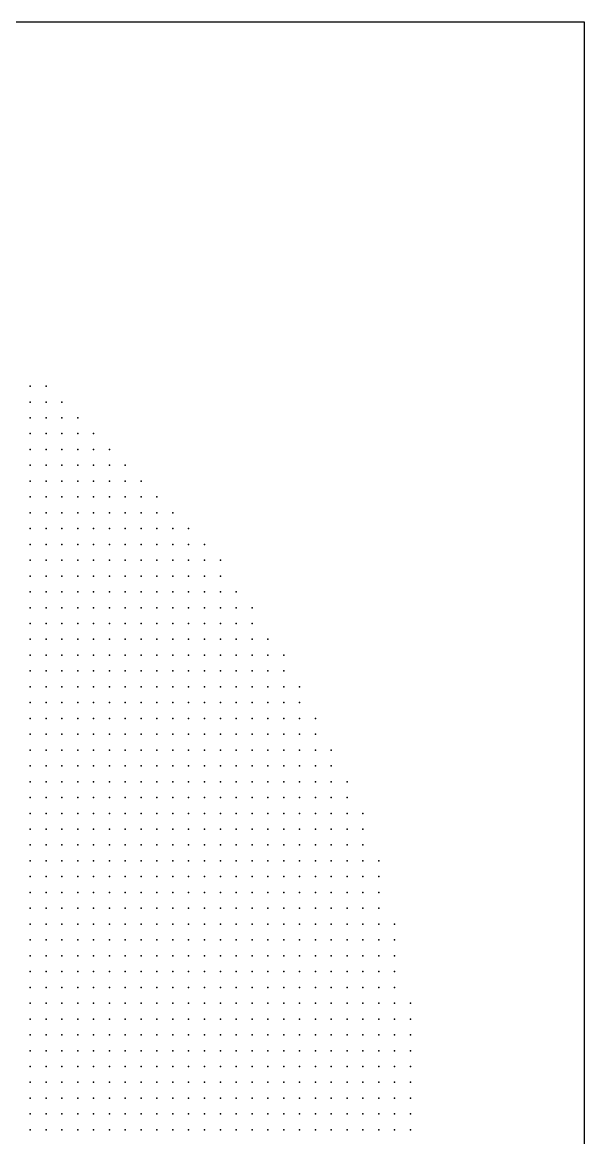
# Model space of a CAD drawing. Header units: millimetres. Extents: x 2848 to 6961, y 1568 to 7914.
# Drawn here: x 4152.8 to 4188.3, y 1649.8 to 1720.3 of the extents above; entities that cross this region are included whole.
import ezdxf

# ---------------------------------------------------------------- set-up
doc = ezdxf.new("R2010")
doc.units = ezdxf.units.MM
doc.header["$PDSIZE"] = -2

msp = doc.modelspace()

# ---------------------------------------------------------------- linework, layer by layer
msp.add_lwpolyline([(4048.282, 1580.289), (4188.282, 1580.289), (4188.282, 1720.289), (4048.282, 1720.289)], close=True)
at = {"color": 20, "true_color": 0xf03f37}
for p in [(4153.282, 1697.289), (4154.282, 1697.289), (4153.282, 1696.289), (4154.282, 1696.289), (4155.282, 1696.289), (4153.282, 1695.289), (4154.282, 1695.289), (4155.282, 1695.289), (4156.282, 1695.289), (4153.282, 1694.289), (4154.282, 1694.289), (4155.282, 1694.289), (4156.282, 1694.289), (4157.282, 1694.289), (4153.282, 1693.289), (4154.282, 1693.289), (4155.282, 1693.289), (4156.282, 1693.289), (4157.282, 1693.289), (4158.282, 1693.289), (4153.282, 1692.289), (4154.282, 1692.289), (4155.282, 1692.289), (4156.282, 1692.289), (4157.282, 1692.289), (4158.282, 1692.289), (4159.282, 1692.289), (4153.282, 1691.289), (4154.282, 1691.289), (4155.282, 1691.289), (4156.282, 1691.289), (4157.282, 1691.289), (4158.282, 1691.289), (4159.282, 1691.289), (4160.282, 1691.289), (4153.282, 1690.289), (4154.282, 1690.289), (4155.282, 1690.289), (4156.282, 1690.289), (4157.282, 1690.289), (4158.282, 1690.289), (4159.282, 1690.289), (4160.282, 1690.289), (4161.282, 1690.289), (4153.282, 1689.289), (4154.282, 1689.289), (4155.282, 1689.289), (4156.282, 1689.289), (4157.282, 1689.289), (4158.282, 1689.289), (4159.282, 1689.289), (4160.282, 1689.289), (4161.282, 1689.289), (4162.282, 1689.289), (4153.282, 1688.289), (4154.282, 1688.289), (4155.282, 1688.289), (4156.282, 1688.289), (4157.282, 1688.289), (4158.282, 1688.289), (4159.282, 1688.289), (4160.282, 1688.289), (4161.282, 1688.289), (4162.282, 1688.289), (4163.282, 1688.289), (4153.282, 1687.289), (4154.282, 1687.289), (4155.282, 1687.289), (4156.282, 1687.289), (4157.282, 1687.289), (4158.282, 1687.289), (4159.282, 1687.289), (4160.282, 1687.289), (4161.282, 1687.289), (4162.282, 1687.289), (4163.282, 1687.289), (4164.282, 1687.289), (4153.282, 1686.289), (4154.282, 1686.289), (4155.282, 1686.289), (4156.282, 1686.289), (4157.282, 1686.289), (4158.282, 1686.289), (4159.282, 1686.289), (4160.282, 1686.289), (4161.282, 1686.289), (4162.282, 1686.289), (4163.282, 1686.289), (4164.282, 1686.289), (4165.282, 1686.289), (4153.282, 1685.289), (4154.282, 1685.289), (4155.282, 1685.289), (4156.282, 1685.289), (4157.282, 1685.289), (4158.282, 1685.289), (4159.282, 1685.289), (4160.282, 1685.289), (4161.282, 1685.289), (4162.282, 1685.289), (4163.282, 1685.289), (4164.282, 1685.289), (4165.282, 1685.289), (4153.282, 1684.289), (4154.282, 1684.289), (4155.282, 1684.289), (4156.282, 1684.289), (4157.282, 1684.289), (4158.282, 1684.289), (4159.282, 1684.289), (4160.282, 1684.289), (4161.282, 1684.289), (4162.282, 1684.289), (4163.282, 1684.289), (4164.282, 1684.289), (4165.282, 1684.289), (4166.282, 1684.289), (4153.282, 1683.289), (4154.282, 1683.289), (4155.282, 1683.289), (4156.282, 1683.289), (4157.282, 1683.289), (4158.282, 1683.289), (4159.282, 1683.289), (4160.282, 1683.289), (4161.282, 1683.289), (4162.282, 1683.289), (4163.282, 1683.289), (4164.282, 1683.289), (4165.282, 1683.289), (4166.282, 1683.289), (4167.282, 1683.289), (4153.282, 1682.289), (4154.282, 1682.289), (4155.282, 1682.289), (4156.282, 1682.289), (4157.282, 1682.289), (4158.282, 1682.289), (4159.282, 1682.289), (4160.282, 1682.289), (4161.282, 1682.289), (4162.282, 1682.289), (4163.282, 1682.289), (4164.282, 1682.289), (4165.282, 1682.289), (4166.282, 1682.289), (4167.282, 1682.289), (4153.282, 1681.289), (4154.282, 1681.289), (4155.282, 1681.289), (4156.282, 1681.289), (4157.282, 1681.289), (4158.282, 1681.289), (4159.282, 1681.289), (4160.282, 1681.289), (4161.282, 1681.289), (4162.282, 1681.289), (4163.282, 1681.289), (4164.282, 1681.289), (4165.282, 1681.289), (4166.282, 1681.289), (4167.282, 1681.289), (4168.282, 1681.289), (4153.282, 1680.289), (4154.282, 1680.289), (4155.282, 1680.289), (4156.282, 1680.289), (4157.282, 1680.289), (4158.282, 1680.289), (4159.282, 1680.289), (4160.282, 1680.289), (4161.282, 1680.289), (4162.282, 1680.289), (4163.282, 1680.289), (4164.282, 1680.289), (4165.282, 1680.289), (4166.282, 1680.289), (4167.282, 1680.289), (4168.282, 1680.289), (4169.282, 1680.289), (4153.282, 1679.289), (4154.282, 1679.289), (4155.282, 1679.289), (4156.282, 1679.289), (4157.282, 1679.289), (4158.282, 1679.289), (4159.282, 1679.289), (4160.282, 1679.289), (4161.282, 1679.289), (4162.282, 1679.289), (4163.282, 1679.289), (4164.282, 1679.289), (4165.282, 1679.289), (4166.282, 1679.289), (4167.282, 1679.289), (4168.282, 1679.289), (4169.282, 1679.289), (4162.282, 1678.289), (4163.282, 1678.289), (4164.282, 1678.289), (4165.282, 1678.289), (4166.282, 1678.289), (4167.282, 1678.289), (4168.282, 1678.289), (4169.282, 1678.289), (4170.282, 1678.289), (4162.282, 1677.289), (4163.282, 1677.289), (4164.282, 1677.289), (4165.282, 1677.289), (4166.282, 1677.289), (4167.282, 1677.289), (4168.282, 1677.289), (4169.282, 1677.289), (4170.282, 1677.289), (4162.282, 1676.289), (4163.282, 1676.289), (4164.282, 1676.289), (4165.282, 1676.289), (4166.282, 1676.289), (4167.282, 1676.289), (4168.282, 1676.289), (4169.282, 1676.289), (4170.282, 1676.289), (4171.282, 1676.289)]:
    msp.add_point(p, dxfattribs=at)
at = {"color": 20, "true_color": 0xef4136}
for p in [(4153.282, 1678.289), (4154.282, 1678.289), (4155.282, 1678.289), (4156.282, 1678.289), (4157.282, 1678.289), (4158.282, 1678.289), (4159.282, 1678.289), (4160.282, 1678.289), (4161.282, 1678.289)]:
    msp.add_point(p, dxfattribs=at)
at = {"color": 240, "true_color": 0xf0363b}
for p in [(4153.282, 1677.289), (4154.282, 1677.289), (4155.282, 1677.289), (4156.282, 1677.289), (4157.282, 1677.289), (4158.282, 1677.289), (4159.282, 1677.289), (4160.282, 1677.289), (4161.282, 1677.289)]:
    msp.add_point(p, dxfattribs=at)
at = {"color": 30, "true_color": 0xf06d27}
for p in [(4153.282, 1676.289), (4154.282, 1676.289), (4155.282, 1676.289), (4156.282, 1676.289), (4157.282, 1676.289), (4158.282, 1676.289), (4159.282, 1676.289), (4160.282, 1676.289), (4161.282, 1676.289)]:
    msp.add_point(p, dxfattribs=at)
at = {"color": 40, "true_color": 0xebd204}
msp.add_point((4153.282, 1675.289), dxfattribs=at)
at = {"color": 40, "true_color": 0xe9d001}
msp.add_point((4154.282, 1675.289), dxfattribs=at)
at = {"color": 40, "true_color": 0xead102}
for p in [(4155.282, 1675.289), (4156.282, 1675.289), (4157.282, 1675.289), (4158.282, 1675.289), (4159.282, 1675.289), (4160.282, 1675.289), (4161.282, 1675.289), (4162.282, 1675.289)]:
    msp.add_point(p, dxfattribs=at)
at = {"color": 40, "true_color": 0xead103}
for p in [(4163.282, 1675.289), (4166.282, 1675.289)]:
    msp.add_point(p, dxfattribs=at)
at = {"color": 40, "true_color": 0xe9d002}
for p in [(4164.282, 1675.289), (4165.282, 1675.289)]:
    msp.add_point(p, dxfattribs=at)
at = {"color": 40, "true_color": 0xecd201}
msp.add_point((4167.282, 1675.289), dxfattribs=at)
at = {"color": 40, "true_color": 0xf0d500}
msp.add_point((4168.282, 1675.289), dxfattribs=at)
at = {"color": 40, "true_color": 0xf4d903}
msp.add_point((4169.282, 1675.289), dxfattribs=at)
at = {"color": 2, "true_color": 0xf7df00}
msp.add_point((4170.282, 1675.289), dxfattribs=at)
at = {"color": 40, "true_color": 0xfbda00}
msp.add_point((4171.282, 1675.289), dxfattribs=at)
at = {"color": 40, "true_color": 0xeac805}
for p in [(4153.282, 1674.289), (4155.282, 1674.289), (4156.282, 1674.289), (4157.282, 1674.289), (4163.282, 1674.289)]:
    msp.add_point(p, dxfattribs=at)
at = {"color": 40, "true_color": 0xebc906}
msp.add_point((4154.282, 1674.289), dxfattribs=at)
at = {"color": 40, "true_color": 0xe9c905}
for p in [(4158.282, 1674.289), (4159.282, 1674.289), (4159.282, 1673.289), (4154.282, 1672.289), (4155.282, 1672.289)]:
    msp.add_point(p, dxfattribs=at)
at = {"color": 40, "true_color": 0xe9c704}
msp.add_point((4160.282, 1674.289), dxfattribs=at)
at = {"color": 40, "true_color": 0xe9c706}
msp.add_point((4161.282, 1674.289), dxfattribs=at)
at = {"color": 40, "true_color": 0xe8c603}
msp.add_point((4162.282, 1674.289), dxfattribs=at)
at = {"color": 40, "true_color": 0xedcb07}
msp.add_point((4164.282, 1674.289), dxfattribs=at)
at = {"color": 40, "true_color": 0xf2cf04}
msp.add_point((4165.282, 1674.289), dxfattribs=at)
at = {"color": 40, "true_color": 0xf6d403}
msp.add_point((4166.282, 1674.289), dxfattribs=at)
at = {"color": 40, "true_color": 0xfad701}
msp.add_point((4167.282, 1674.289), dxfattribs=at)
at = {"color": 40, "true_color": 0xfdd901}
for p in [(4168.282, 1674.289), (4168.282, 1671.289), (4157.282, 1670.289)]:
    msp.add_point(p, dxfattribs=at)
at = {"color": 40, "true_color": 0xfeda00}
msp.add_point((4169.282, 1674.289), dxfattribs=at)
at = {"color": 40, "true_color": 0xfed906}
msp.add_point((4170.282, 1674.289), dxfattribs=at)
at = {"color": 40, "true_color": 0xfbd601}
msp.add_point((4171.282, 1674.289), dxfattribs=at)
at = {"color": 41, "true_color": 0xfbe760}
msp.add_point((4172.282, 1674.289), dxfattribs=at)
at = {"color": 40, "true_color": 0xeaca03}
for p in [(4153.282, 1673.289), (4154.282, 1673.289), (4155.282, 1673.289)]:
    msp.add_point(p, dxfattribs=at)
at = {"color": 40, "true_color": 0xeaca05}
for p in [(4156.282, 1673.289), (4153.282, 1672.289), (4156.282, 1672.289)]:
    msp.add_point(p, dxfattribs=at)
at = {"color": 40, "true_color": 0xeaca06}
msp.add_point((4157.282, 1673.289), dxfattribs=at)
at = {"color": 40, "true_color": 0xe9c807}
msp.add_point((4158.282, 1673.289), dxfattribs=at)
at = {"color": 40, "true_color": 0xeccb04}
msp.add_point((4160.282, 1673.289), dxfattribs=at)
at = {"color": 40, "true_color": 0xefce03}
msp.add_point((4161.282, 1673.289), dxfattribs=at)
at = {"color": 40, "true_color": 0xf5d302}
msp.add_point((4162.282, 1673.289), dxfattribs=at)
at = {"color": 40, "true_color": 0xf8d603}
msp.add_point((4163.282, 1673.289), dxfattribs=at)
at = {"color": 40, "true_color": 0xfcd903}
for p in [(4164.282, 1673.289), (4153.282, 1668.289)]:
    msp.add_point(p, dxfattribs=at)
at = {"color": 40, "true_color": 0xfdda02}
for p in [(4165.282, 1673.289), (4166.282, 1673.289), (4161.282, 1672.289), (4158.282, 1671.289), (4159.282, 1671.289), (4155.282, 1670.289), (4156.282, 1670.289), (4153.282, 1666.289)]:
    msp.add_point(p, dxfattribs=at)
at = {"color": 40, "true_color": 0xfcd901}
for p in [(4167.282, 1673.289), (4170.282, 1673.289), (4171.282, 1673.289), (4172.282, 1673.289), (4163.282, 1672.289), (4164.282, 1672.289), (4165.282, 1672.289), (4166.282, 1672.289), (4167.282, 1672.289), (4168.282, 1672.289), (4169.282, 1672.289), (4170.282, 1672.289), (4171.282, 1672.289), (4172.282, 1672.289), (4173.282, 1672.289), (4160.282, 1671.289), (4163.282, 1671.289), (4165.282, 1671.289), (4166.282, 1671.289), (4167.282, 1671.289), (4170.282, 1671.289), (4171.282, 1671.289), (4172.282, 1671.289), (4173.282, 1671.289), (4154.282, 1670.289), (4159.282, 1670.289), (4160.282, 1670.289), (4161.282, 1670.289), (4162.282, 1670.289), (4163.282, 1670.289), (4164.282, 1670.289), (4165.282, 1670.289), (4166.282, 1670.289), (4167.282, 1670.289), (4168.282, 1670.289), (4169.282, 1670.289), (4170.282, 1670.289), (4171.282, 1670.289), (4172.282, 1670.289), (4173.282, 1670.289), (4174.282, 1670.289), (4154.282, 1669.289), (4155.282, 1669.289), (4156.282, 1669.289), (4157.282, 1669.289), (4158.282, 1669.289), (4159.282, 1669.289), (4160.282, 1669.289), (4161.282, 1669.289), (4162.282, 1669.289), (4163.282, 1669.289), (4164.282, 1669.289), (4165.282, 1669.289), (4166.282, 1669.289), (4167.282, 1669.289), (4168.282, 1669.289), (4169.282, 1669.289), (4170.282, 1669.289), (4171.282, 1669.289), (4172.282, 1669.289), (4173.282, 1669.289), (4174.282, 1669.289), (4154.282, 1668.289), (4155.282, 1668.289), (4156.282, 1668.289), (4157.282, 1668.289), (4158.282, 1668.289), (4159.282, 1668.289), (4160.282, 1668.289), (4161.282, 1668.289), (4162.282, 1668.289), (4163.282, 1668.289), (4164.282, 1668.289), (4165.282, 1668.289), (4166.282, 1668.289), (4167.282, 1668.289), (4168.282, 1668.289), (4169.282, 1668.289), (4170.282, 1668.289), (4171.282, 1668.289), (4172.282, 1668.289), (4173.282, 1668.289), (4174.282, 1668.289), (4153.282, 1667.289), (4154.282, 1667.289), (4155.282, 1667.289), (4156.282, 1667.289), (4157.282, 1667.289), (4158.282, 1667.289), (4159.282, 1667.289), (4160.282, 1667.289), (4161.282, 1667.289), (4162.282, 1667.289), (4163.282, 1667.289), (4164.282, 1667.289), (4165.282, 1667.289), (4166.282, 1667.289), (4167.282, 1667.289), (4168.282, 1667.289), (4169.282, 1667.289), (4170.282, 1667.289), (4171.282, 1667.289), (4172.282, 1667.289), (4173.282, 1667.289), (4174.282, 1667.289), (4175.282, 1667.289), (4154.282, 1666.289), (4155.282, 1666.289), (4156.282, 1666.289), (4157.282, 1666.289), (4158.282, 1666.289), (4159.282, 1666.289), (4160.282, 1666.289), (4161.282, 1666.289), (4162.282, 1666.289), (4163.282, 1666.289), (4164.282, 1666.289), (4165.282, 1666.289), (4166.282, 1666.289), (4167.282, 1666.289), (4168.282, 1666.289), (4169.282, 1666.289), (4170.282, 1666.289), (4171.282, 1666.289), (4172.282, 1666.289), (4173.282, 1666.289), (4174.282, 1666.289), (4175.282, 1666.289), (4153.282, 1665.289), (4154.282, 1665.289), (4155.282, 1665.289), (4156.282, 1665.289), (4157.282, 1665.289), (4158.282, 1665.289), (4159.282, 1665.289), (4160.282, 1665.289), (4161.282, 1665.289), (4162.282, 1665.289), (4163.282, 1665.289), (4164.282, 1665.289), (4165.282, 1665.289), (4166.282, 1665.289), (4167.282, 1665.289), (4168.282, 1665.289), (4169.282, 1665.289), (4170.282, 1665.289), (4171.282, 1665.289), (4172.282, 1665.289), (4173.282, 1665.289), (4174.282, 1665.289), (4175.282, 1665.289), (4153.282, 1664.289), (4154.282, 1664.289), (4155.282, 1664.289), (4156.282, 1664.289), (4157.282, 1664.289), (4158.282, 1664.289), (4159.282, 1664.289), (4160.282, 1664.289), (4161.282, 1664.289), (4162.282, 1664.289), (4163.282, 1664.289), (4164.282, 1664.289), (4165.282, 1664.289), (4166.282, 1664.289), (4167.282, 1664.289), (4168.282, 1664.289), (4169.282, 1664.289), (4170.282, 1664.289), (4171.282, 1664.289), (4172.282, 1664.289), (4173.282, 1664.289), (4174.282, 1664.289), (4175.282, 1664.289), (4153.282, 1663.289), (4154.282, 1663.289), (4155.282, 1663.289), (4156.282, 1663.289), (4157.282, 1663.289), (4158.282, 1663.289), (4159.282, 1663.289), (4160.282, 1663.289), (4161.282, 1663.289), (4162.282, 1663.289), (4163.282, 1663.289), (4164.282, 1663.289), (4165.282, 1663.289), (4166.282, 1663.289), (4167.282, 1663.289), (4168.282, 1663.289), (4169.282, 1663.289), (4170.282, 1663.289), (4171.282, 1663.289), (4172.282, 1663.289), (4173.282, 1663.289), (4174.282, 1663.289), (4175.282, 1663.289), (4176.282, 1663.289), (4153.282, 1662.289), (4154.282, 1662.289), (4155.282, 1662.289), (4156.282, 1662.289), (4157.282, 1662.289), (4158.282, 1662.289), (4159.282, 1662.289), (4160.282, 1662.289), (4161.282, 1662.289), (4162.282, 1662.289), (4163.282, 1662.289), (4164.282, 1662.289), (4165.282, 1662.289), (4166.282, 1662.289), (4167.282, 1662.289), (4168.282, 1662.289), (4169.282, 1662.289), (4170.282, 1662.289), (4171.282, 1662.289), (4172.282, 1662.289), (4173.282, 1662.289), (4174.282, 1662.289), (4175.282, 1662.289), (4176.282, 1662.289), (4153.282, 1661.289), (4154.282, 1661.289), (4155.282, 1661.289), (4156.282, 1661.289), (4157.282, 1661.289), (4158.282, 1661.289), (4159.282, 1661.289), (4160.282, 1661.289), (4161.282, 1661.289), (4162.282, 1661.289), (4163.282, 1661.289), (4164.282, 1661.289), (4165.282, 1661.289), (4166.282, 1661.289), (4167.282, 1661.289), (4168.282, 1661.289), (4169.282, 1661.289), (4170.282, 1661.289), (4171.282, 1661.289), (4172.282, 1661.289), (4173.282, 1661.289), (4174.282, 1661.289), (4175.282, 1661.289), (4176.282, 1661.289), (4153.282, 1660.289), (4154.282, 1660.289), (4155.282, 1660.289), (4156.282, 1660.289), (4157.282, 1660.289), (4158.282, 1660.289), (4159.282, 1660.289), (4160.282, 1660.289), (4161.282, 1660.289), (4162.282, 1660.289), (4163.282, 1660.289), (4164.282, 1660.289), (4165.282, 1660.289), (4166.282, 1660.289), (4167.282, 1660.289), (4168.282, 1660.289), (4169.282, 1660.289), (4170.282, 1660.289), (4171.282, 1660.289), (4172.282, 1660.289), (4173.282, 1660.289), (4174.282, 1660.289), (4175.282, 1660.289), (4176.282, 1660.289), (4153.282, 1659.289), (4154.282, 1659.289), (4155.282, 1659.289), (4156.282, 1659.289), (4157.282, 1659.289), (4158.282, 1659.289), (4159.282, 1659.289), (4160.282, 1659.289), (4161.282, 1659.289), (4162.282, 1659.289), (4163.282, 1659.289), (4164.282, 1659.289), (4165.282, 1659.289), (4166.282, 1659.289), (4167.282, 1659.289), (4168.282, 1659.289), (4169.282, 1659.289), (4170.282, 1659.289), (4171.282, 1659.289), (4172.282, 1659.289), (4173.282, 1659.289), (4174.282, 1659.289), (4175.282, 1659.289), (4176.282, 1659.289), (4153.282, 1658.289), (4154.282, 1658.289), (4155.282, 1658.289), (4156.282, 1658.289), (4157.282, 1658.289), (4158.282, 1658.289), (4159.282, 1658.289), (4160.282, 1658.289), (4161.282, 1658.289), (4162.282, 1658.289), (4163.282, 1658.289), (4164.282, 1658.289), (4165.282, 1658.289), (4166.282, 1658.289), (4167.282, 1658.289), (4168.282, 1658.289), (4169.282, 1658.289), (4170.282, 1658.289), (4171.282, 1658.289), (4172.282, 1658.289), (4173.282, 1658.289), (4174.282, 1658.289), (4175.282, 1658.289), (4176.282, 1658.289), (4177.282, 1658.289), (4153.282, 1657.289), (4154.282, 1657.289), (4155.282, 1657.289), (4156.282, 1657.289), (4157.282, 1657.289), (4158.282, 1657.289), (4159.282, 1657.289), (4160.282, 1657.289), (4161.282, 1657.289), (4162.282, 1657.289), (4163.282, 1657.289), (4164.282, 1657.289), (4165.282, 1657.289), (4166.282, 1657.289), (4167.282, 1657.289), (4168.282, 1657.289), (4169.282, 1657.289), (4170.282, 1657.289), (4171.282, 1657.289), (4172.282, 1657.289), (4173.282, 1657.289), (4174.282, 1657.289), (4175.282, 1657.289), (4176.282, 1657.289), (4177.282, 1657.289), (4153.282, 1656.289), (4154.282, 1656.289), (4155.282, 1656.289), (4156.282, 1656.289), (4157.282, 1656.289), (4158.282, 1656.289), (4159.282, 1656.289), (4160.282, 1656.289), (4161.282, 1656.289), (4162.282, 1656.289), (4163.282, 1656.289), (4164.282, 1656.289), (4165.282, 1656.289), (4166.282, 1656.289), (4167.282, 1656.289), (4168.282, 1656.289), (4169.282, 1656.289), (4170.282, 1656.289), (4171.282, 1656.289), (4172.282, 1656.289), (4173.282, 1656.289), (4174.282, 1656.289), (4175.282, 1656.289), (4176.282, 1656.289), (4177.282, 1656.289), (4153.282, 1655.289), (4154.282, 1655.289), (4155.282, 1655.289), (4156.282, 1655.289), (4157.282, 1655.289), (4158.282, 1655.289), (4159.282, 1655.289), (4160.282, 1655.289), (4161.282, 1655.289), (4162.282, 1655.289), (4163.282, 1655.289), (4164.282, 1655.289), (4165.282, 1655.289), (4166.282, 1655.289), (4167.282, 1655.289), (4168.282, 1655.289), (4169.282, 1655.289), (4170.282, 1655.289), (4171.282, 1655.289), (4172.282, 1655.289), (4173.282, 1655.289), (4174.282, 1655.289), (4175.282, 1655.289), (4176.282, 1655.289), (4177.282, 1655.289), (4153.282, 1654.289), (4154.282, 1654.289), (4155.282, 1654.289), (4156.282, 1654.289), (4157.282, 1654.289), (4158.282, 1654.289), (4159.282, 1654.289), (4160.282, 1654.289), (4161.282, 1654.289), (4162.282, 1654.289), (4163.282, 1654.289), (4164.282, 1654.289), (4165.282, 1654.289), (4166.282, 1654.289), (4167.282, 1654.289), (4168.282, 1654.289), (4169.282, 1654.289), (4170.282, 1654.289), (4171.282, 1654.289), (4172.282, 1654.289), (4173.282, 1654.289), (4174.282, 1654.289), (4175.282, 1654.289), (4176.282, 1654.289), (4177.282, 1654.289), (4153.282, 1653.289), (4154.282, 1653.289), (4155.282, 1653.289), (4156.282, 1653.289), (4157.282, 1653.289), (4158.282, 1653.289), (4159.282, 1653.289), (4160.282, 1653.289), (4161.282, 1653.289), (4162.282, 1653.289), (4163.282, 1653.289), (4164.282, 1653.289), (4165.282, 1653.289), (4166.282, 1653.289), (4167.282, 1653.289), (4168.282, 1653.289), (4169.282, 1653.289), (4170.282, 1653.289), (4171.282, 1653.289), (4172.282, 1653.289), (4173.282, 1653.289), (4174.282, 1653.289), (4175.282, 1653.289), (4176.282, 1653.289), (4177.282, 1653.289), (4153.282, 1652.289), (4154.282, 1652.289), (4155.282, 1652.289), (4156.282, 1652.289), (4157.282, 1652.289), (4158.282, 1652.289), (4159.282, 1652.289), (4160.282, 1652.289), (4161.282, 1652.289), (4162.282, 1652.289), (4163.282, 1652.289), (4164.282, 1652.289), (4165.282, 1652.289), (4166.282, 1652.289), (4167.282, 1652.289), (4168.282, 1652.289), (4169.282, 1652.289), (4170.282, 1652.289), (4171.282, 1652.289), (4172.282, 1652.289), (4173.282, 1652.289), (4174.282, 1652.289), (4175.282, 1652.289), (4176.282, 1652.289), (4177.282, 1652.289), (4153.282, 1651.289), (4154.282, 1651.289), (4155.282, 1651.289), (4156.282, 1651.289), (4157.282, 1651.289), (4158.282, 1651.289), (4159.282, 1651.289), (4160.282, 1651.289), (4161.282, 1651.289), (4162.282, 1651.289), (4163.282, 1651.289), (4164.282, 1651.289), (4165.282, 1651.289), (4166.282, 1651.289), (4167.282, 1651.289), (4168.282, 1651.289), (4169.282, 1651.289), (4170.282, 1651.289), (4171.282, 1651.289), (4172.282, 1651.289), (4173.282, 1651.289), (4174.282, 1651.289), (4175.282, 1651.289), (4176.282, 1651.289), (4177.282, 1651.289), (4153.282, 1650.289), (4154.282, 1650.289), (4155.282, 1650.289), (4156.282, 1650.289), (4157.282, 1650.289), (4158.282, 1650.289), (4159.282, 1650.289), (4160.282, 1650.289), (4161.282, 1650.289), (4162.282, 1650.289), (4163.282, 1650.289), (4164.282, 1650.289), (4165.282, 1650.289), (4166.282, 1650.289), (4167.282, 1650.289), (4168.282, 1650.289), (4169.282, 1650.289), (4170.282, 1650.289), (4171.282, 1650.289), (4172.282, 1650.289), (4173.282, 1650.289), (4174.282, 1650.289), (4175.282, 1650.289), (4176.282, 1650.289), (4177.282, 1650.289)]:
    msp.add_point(p, dxfattribs=at)
at = {"color": 40, "true_color": 0xfbd800}
msp.add_point((4168.282, 1673.289), dxfattribs=at)
at = {"color": 40, "true_color": 0xfad900}
msp.add_point((4169.282, 1673.289), dxfattribs=at)
at = {"color": 40, "true_color": 0xedcc05}
msp.add_point((4157.282, 1672.289), dxfattribs=at)
at = {"color": 40, "true_color": 0xf0d003}
msp.add_point((4158.282, 1672.289), dxfattribs=at)
at = {"color": 40, "true_color": 0xf5d300}
msp.add_point((4159.282, 1672.289), dxfattribs=at)
at = {"color": 40, "true_color": 0xf9d801}
for p in [(4160.282, 1672.289), (4153.282, 1670.289)]:
    msp.add_point(p, dxfattribs=at)
at = {"color": 40, "true_color": 0xfddb00}
msp.add_point((4162.282, 1672.289), dxfattribs=at)
at = {"color": 40, "true_color": 0xeac804}
msp.add_point((4153.282, 1671.289), dxfattribs=at)
at = {"color": 40, "true_color": 0xefce05}
msp.add_point((4154.282, 1671.289), dxfattribs=at)
at = {"color": 40, "true_color": 0xf2d203}
msp.add_point((4155.282, 1671.289), dxfattribs=at)
at = {"color": 40, "true_color": 0xf8d602}
msp.add_point((4156.282, 1671.289), dxfattribs=at)
at = {"color": 40, "true_color": 0xfbda01}
msp.add_point((4157.282, 1671.289), dxfattribs=at)
at = {"color": 40, "true_color": 0xfcda00}
for p in [(4161.282, 1671.289), (4164.282, 1671.289), (4169.282, 1671.289)]:
    msp.add_point(p, dxfattribs=at)
at = {"color": 40, "true_color": 0xfcdb02}
msp.add_point((4162.282, 1671.289), dxfattribs=at)
at = {"color": 40, "true_color": 0xfcd800}
msp.add_point((4158.282, 1670.289), dxfattribs=at)
at = {"color": 40, "true_color": 0xffd801}
msp.add_point((4153.282, 1669.289), dxfattribs=at)

doc.saveas('drawing.dxf')
